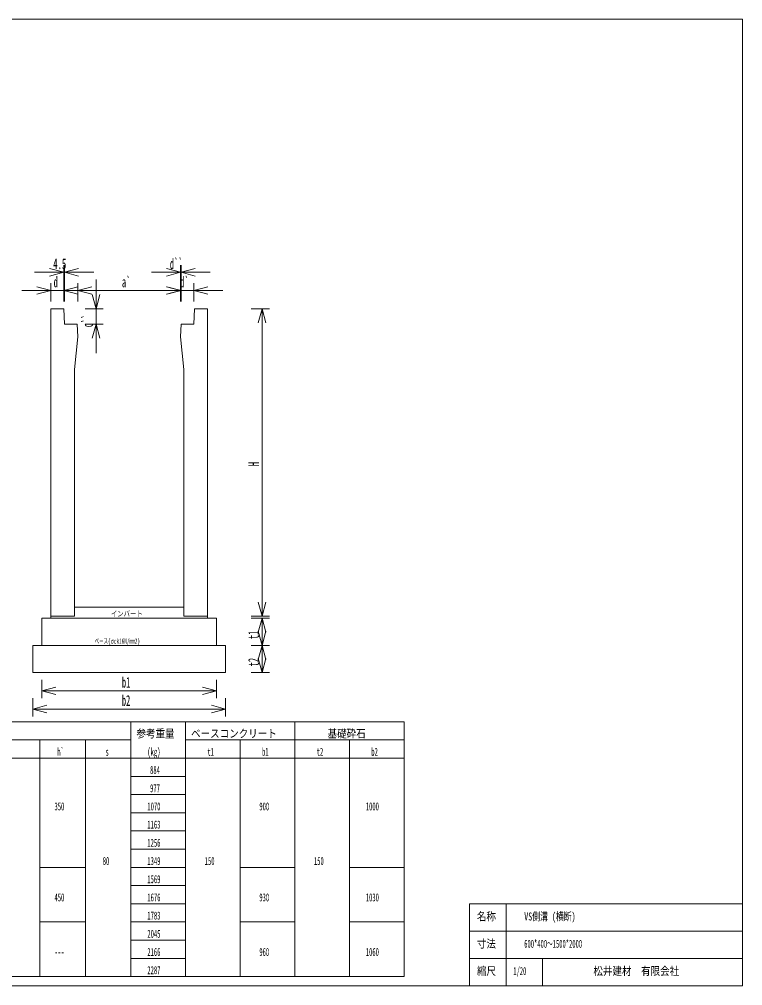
# Model space of a CAD drawing. Units: millimetres, scale not verified. Extents: x 255 to 7715, y 190 to 5500.
# Drawn here: x 3742 to 7715, y 190 to 5500 of the extents above; entities that cross this region are included whole.
import ezdxf
from ezdxf.enums import TextEntityAlignment as Align

# ---------------------------------------------------------------- set-up
doc = ezdxf.new("R2010")
doc.units = ezdxf.units.MM
doc.header["$LTSCALE"] = 10
for name, color, linetype, lineweight in [('1', 7, 'Continuous', 18), ('10', 3, 'Continuous', 18), ('17', 7, 'Continuous', 18), ('18', 7, 'Continuous', 18)]:
    doc.layers.add(name, color=color, linetype=linetype, lineweight=lineweight)
doc.styles.add('ＭＳ ゴシック', font='')
doc.styles.get('ＭＳ ゴシック').set_extended_font_data('MS Gothic')

msp = doc.modelspace()

# ---------------------------------------------------------------- linework, layer by layer
at = {"layer": '1'}
for p, q in [((7715, 5500), (255, 5500)), ((7715, 190), (7715, 5500)), ((3985.5, 4150), (3985.5, 3950)), ((3990, 4150), (3990, 3950)), ((4627, 4150), (4627, 4050)), ((4630, 4150), (4630, 4050)), ((3825.5, 4110), (4150, 4110)), ((3985.5, 4110), (3908.23, 4130.71)), ((3985.5, 4110), (3908.23, 4089.29)), ((3990, 4110), (4067.27, 4130.71)), ((3990, 4110), (4067.27, 4089.29)), ((4467, 4110), (4790, 4110)), ((4627, 4110), (4549.73, 4130.71)), ((4627, 4110), (4549.73, 4089.29)), ((4630, 4110), (4707.27, 4130.71)), ((4630, 4110), (4707.27, 4089.29)), ((3915, 4050), (3915, 3950)), ((3985.5, 4050), (3985.5, 3950)), ((4063, 4050), (4063, 3950)), ((4163, 4070), (4163, 3665)), ((4627, 4050), (4627, 3950)), ((4630, 4050), (4630, 3950)), ((4700, 4050), (4700, 3950)), ((3755, 4010), (4145.5, 4010)), ((3915, 4010), (3837.73, 4030.71)), ((3915, 4010), (3837.73, 3989.29)), ((3985.5, 4010), (4062.77, 4030.71)), ((3985.5, 4010), (4062.77, 3989.29)), ((4063, 4010), (4140.27, 4030.71)), ((4063, 4010), (4627, 4010)), ((4063, 4010), (4140.27, 3989.29)), ((4163, 3910), (4142.29, 3987.27)), ((4163, 3910), (4183.71, 3987.27)), ((4470, 4010), (4860, 4010)), ((4627, 4010), (4549.73, 4030.71)), ((4627, 4010), (4549.73, 3989.29)), ((4630, 4010), (4552.73, 4030.71)), ((4630, 4010), (4552.73, 3989.29)), ((4700, 4010), (4777.27, 4030.71)), ((4700, 4010), (4777.27, 3989.29)), ((3915, 3910), (3985.5, 3910)), ((3915, 3910), (3915, 2220)), ((3985.5, 3910), (3990, 3825)), ((4203, 3910), (4103, 3910)), ((4704.5, 3910), (4700, 3825)), ((4775, 3910), (4704.5, 3910)), ((4775, 2220), (4775, 3910)), ((5115, 3910), (5015, 3910)), ((5075, 3910), (5054.29, 3832.73)), ((5075, 3910), (5075, 2220)), ((5075, 3910), (5095.71, 3832.73)), ((3990, 3825), (4060, 3825)), ((4063, 3755), (4060, 3825)), ((4203, 3825), (4103, 3825)), ((4163, 3825), (4142.29, 3747.73)), ((4163, 3825), (4183.71, 3747.73)), ((4630, 3825), (4627, 3755)), ((4700, 3825), (4630, 3825)), ((4045, 3575), (4063, 3755)), ((4627, 3755), (4645, 3575)), ((4045, 2220), (4045, 3575)), ((4645, 3575), (4645, 2220)), ((5075, 2220), (5054.29, 2297.27)), ((5075, 2220), (5095.71, 2297.27)), ((3915, 2220), (4045, 2220)), ((4645, 2220), (4775, 2220)), ((5115, 2220), (5015, 2220)), ((5115, 2210), (5015, 2210)), ((5075, 2210), (5054.29, 2132.73)), ((5075, 2210), (5075, 2060)), ((5075, 2210), (5095.71, 2132.73)), ((5075, 2060), (5054.29, 2137.27)), ((5075, 2060), (5095.71, 2137.27)), ((5115, 2060), (5015, 2060)), ((5115, 2060), (5015, 2060)), ((5075, 2060), (5054.29, 1982.73)), ((5075, 2060), (5075, 1910)), ((5075, 2060), (5095.71, 1982.73)), ((5075, 1910), (5054.29, 1987.27)), ((5075, 1910), (5095.71, 1987.27)), ((3865, 1770), (3865, 1870)), ((4825, 1770), (4825, 1870)), ((5115, 1910), (5015, 1910)), ((3865, 1810), (3942.27, 1830.71)), ((3865, 1810), (4825, 1810)), ((3865, 1810), (3942.27, 1789.29)), ((4825, 1810), (4747.73, 1830.71)), ((4825, 1810), (4747.73, 1789.29)), ((3815, 1670), (3815, 1770)), ((4875, 1670), (4875, 1770)), ((3815, 1710), (3892.27, 1730.71)), ((3815, 1710), (4875, 1710)), ((3815, 1710), (3892.27, 1689.29)), ((4875, 1710), (4797.73, 1730.71)), ((4875, 1710), (4797.73, 1689.29)), ((5855, 1640), (455, 1640)), ((4355, 1640), (4355, 540)), ((4655, 540), (4655, 1640)), ((5255, 1640), (5255, 1540)), ((5855, 540), (5855, 1640)), ((5855, 240), (5855, 1640)), ((755, 1540), (4355, 1540)), ((3855, 1540), (3855, 540)), ((4105, 540), (4105, 1540)), ((4655, 1540), (5255, 1540)), ((4955, 1540), (4955, 540)), ((5255, 1540), (5855, 1540)), ((5255, 540), (5255, 1540)), ((5555, 1540), (5555, 540)), ((455, 1440), (5855, 1440)), ((455, 1440), (5855, 1440)), ((4355, 1340), (4655, 1340)), ((4355, 1240), (4655, 1240)), ((4355, 1140), (4655, 1140)), ((4655, 1040), (4355, 1040)), ((4355, 940), (4655, 940)), ((3855, 840), (4105, 840)), ((4655, 840), (4355, 840)), ((4955, 840), (5255, 840)), ((5555, 840), (5855, 840)), ((4355, 740), (4655, 740)), ((4655, 640), (4355, 640)), ((6215, 640), (7715, 640)), ((6215, 640), (6215, 190)), ((6415, 640), (6415, 190)), ((3855, 540), (3855, 340)), ((3855, 540), (4105, 540)), ((4105, 340), (4105, 540)), ((4355, 540), (4355, 340)), ((4355, 540), (4655, 540)), ((4655, 340), (4655, 540)), ((4955, 540), (4955, 340)), ((4955, 540), (5255, 540)), ((5255, 540), (5255, 340)), ((5555, 540), (5555, 340)), ((5555, 540), (5855, 540)), ((6215, 490), (7715, 490)), ((4655, 440), (4355, 440)), ((3855, 240), (3855, 340)), ((4105, 240), (4105, 340)), ((4355, 340), (4355, 240)), ((4355, 340), (4655, 340)), ((4655, 340), (4655, 240)), ((4955, 340), (4955, 240)), ((5255, 240), (5255, 340)), ((5555, 240), (5555, 340)), ((6215, 340), (7715, 340)), ((6615, 340), (6615, 190)), ((455, 240), (5855, 240)), ((255, 190), (7715, 190))]:
    msp.add_line(p, q, dxfattribs=at)
at = {"layer": '10'}
for p, q in [((3865, 2060), (3815, 2060)), ((3815, 2060), (3815, 1910)), ((4875, 2060), (4825, 2060)), ((4875, 1910), (4875, 2060)), ((3815, 1910), (4875, 1910))]:
    msp.add_line(p, q, dxfattribs=at)
at = {"layer": '17'}
for p, q in [((3865, 2060), (3865, 2210)), ((3865, 2210), (3915, 2210)), ((4775, 2210), (4825, 2210)), ((4825, 2210), (4825, 2060)), ((4825, 2060), (3865, 2060))]:
    msp.add_line(p, q, dxfattribs=at)
at = {"layer": '18'}
for p, q in [((4045, 2270), (4645, 2270)), ((3915, 2210), (3915, 2220)), ((4775, 2210), (3915, 2210)), ((4775, 2220), (4775, 2210))]:
    msp.add_line(p, q, dxfattribs=at)

# ---------------------------------------------------------------- texts
at = {"layer": '1', "style": 'ＭＳ ゴシック'}
for s, height, width, p in [('4.5', 58.65, 0.6, (3927.75, 4110)), ('d``', 58.65, 0.5, (4568.5, 4110)), ('d', 58.65, 0.5, (3930.25, 4010)), ('a`', 58.65, 0.5, (4305, 4010)), ('d`', 58.65, 0.5, (4625, 4010)), ('b1', 58.65, 0.5, (4305, 1810)), ('b2', 58.65, 0.5, (4305, 1710)), ('参考重量', 43.99, 0.85, (4385, 1540)), ('ベースコンクリート', 43.99, 0.85, (4685, 1540)), ('基礎砕石', 43.99, 0.85, (5435, 1540)), ('h`', 43.99, 0.5, (3950, 1440)), ('(kg)', 43.99, 0.5, (4445, 1440)), ('t1', 43.99, 0.5, (4775, 1440)), ('b1', 43.99, 0.5, (5075, 1440)), ('t2', 43.99, 0.5, (5375, 1440)), ('b2', 43.99, 0.5, (5675, 1440)), ('s', 43.99, 0.5, (4215, 1440)), ('884', 43.99, 0.5, (4460, 1340)), ('977', 43.99, 0.5, (4460, 1240)), ('350', 43.99, 0.5, (3935, 1140)), ('1070', 43.99, 0.5, (4445, 1140)), ('900', 43.99, 0.5, (5060, 1140)), ('1000', 43.99, 0.5, (5645, 1140)), ('1163', 43.99, 0.5, (4445, 1040)), ('1256', 43.99, 0.5, (4445, 940)), ('80', 43.99, 0.5, (4200, 840)), ('1349', 43.99, 0.5, (4445, 840)), ('150', 43.99, 0.5, (4760, 840)), ('150', 43.99, 0.5, (5360, 840)), ('1569', 43.99, 0.5, (4445, 740)), ('450', 43.99, 0.5, (3935, 640)), ('1676', 43.99, 0.5, (4445, 640)), ('930', 43.99, 0.5, (5060, 640)), ('1030', 43.99, 0.5, (5645, 640)), ('1783', 43.99, 0.5, (4445, 540)), ('名称', 43.99, 0.85, (6255, 535)), ('VS側溝 (横断)', 43.99, 0.7, (6515, 535)), ('2045', 43.99, 0.5, (4445, 440)), ('寸法', 43.99, 0.85, (6255, 385)), ('600*400～1500*2000', 43.99, 0.5, (6515, 385)), ('---', 43.99, 0.5, (3935, 340)), ('2166', 43.99, 0.5, (4445, 340)), ('960', 43.99, 0.5, (5060, 340)), ('1060', 43.99, 0.5, (5645, 340)), ('2287', 43.99, 0.5, (4445, 240)), ('縮尺', 43.99, 0.85, (6255, 235)), ('1/20', 43.99, 0.5, (6455, 235)), ('松井建材\u3000有限会社', 43.99, 0.85, (6895, 235))]:
    msp.add_text(s, height=height, dxfattribs=dict(at, width=width)).set_placement(p, align=Align.BOTTOM_LEFT)
at = {"layer": '1', "style": 'ＭＳ ゴシック', "width": 0.5}
for s, p in [('c``', (4163, 3807.5)), ('H', (5075, 3045)), ('t1', (5075, 2095)), ('t2', (5075, 1945))]:
    msp.add_text(s, height=58.65, rotation=90, dxfattribs=at).set_placement(p, align=Align.BOTTOM_LEFT)
at = {"layer": '17', "style": 'ＭＳ ゴシック', "width": 0.6}
msp.add_text('ベース(σck16N/mm2)', height=29.33, dxfattribs=at).set_placement((4155, 2060), align=Align.BOTTOM_LEFT)
at = {"layer": '18', "style": 'ＭＳ ゴシック', "width": 0.85}
msp.add_text('インバート', height=29.33, dxfattribs=at).set_placement((4245, 2210), align=Align.BOTTOM_LEFT)

doc.saveas('drawing.dxf')
